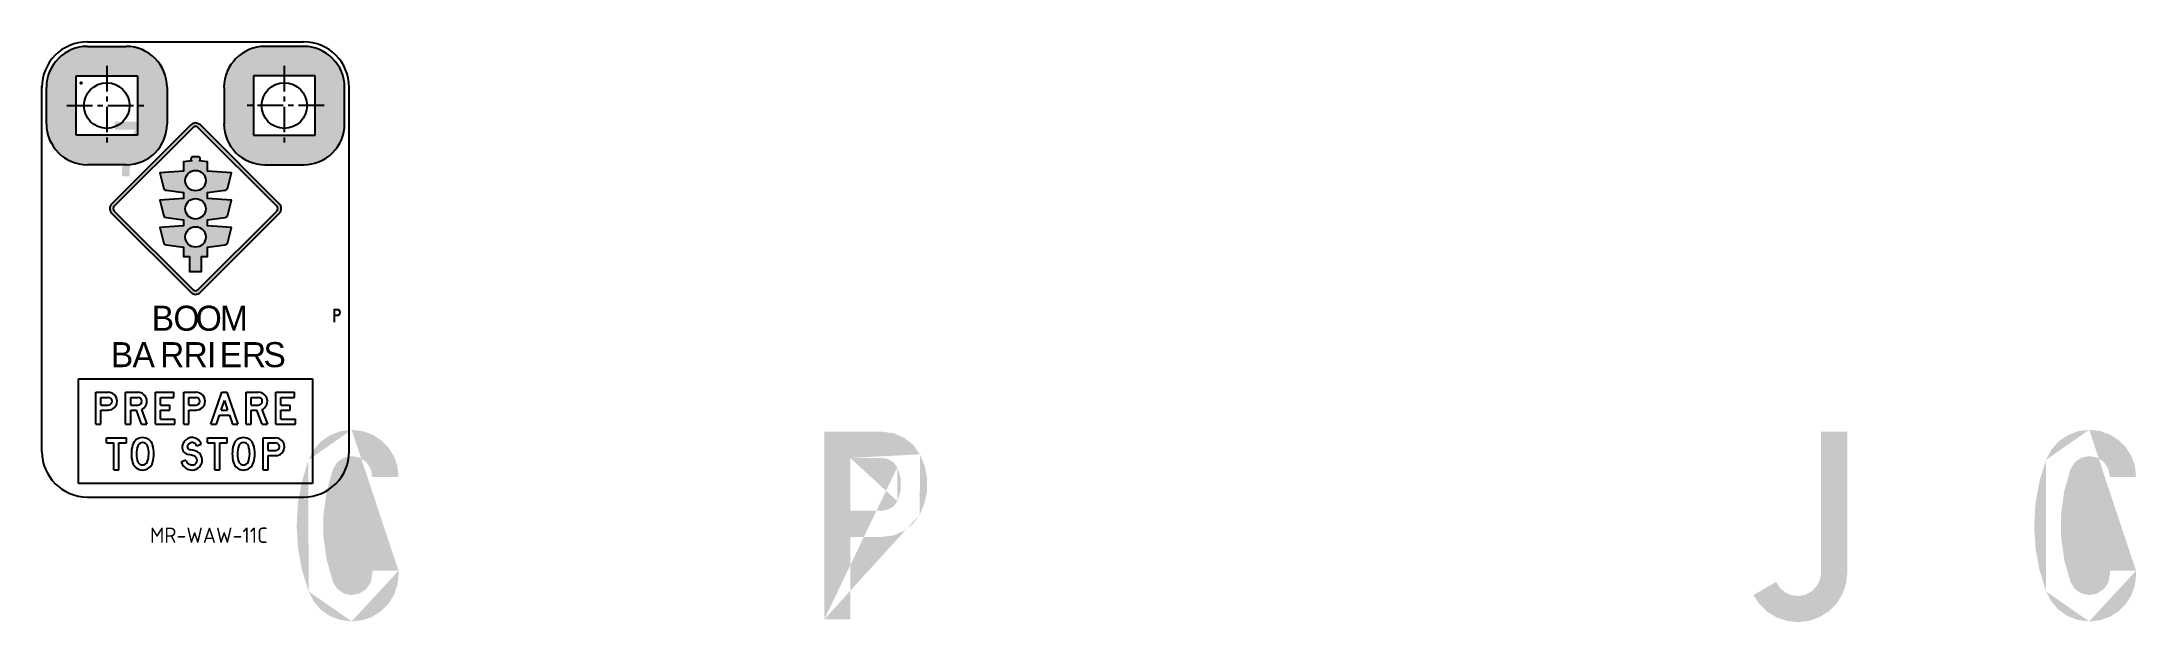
# Model space of a CAD drawing. Extents: x 150 to 1038, y -1303 to 258.
# Drawn here: x 150 to 763, y 88 to 258 of the extents above.
import ezdxf

# ---------------------------------------------------------------- set-up
doc = ezdxf.new("R2010")
doc.units = 0
doc.header["$LTSCALE"] = 6
doc.header["$MEASUREMENT"] = 0
doc.linetypes.add('CENTER', pattern=[2, 1.25, -0.25, 0.25, -0.25])
doc.linetypes.add('CENTERX2', pattern=[101.6, 63.5, -12.7, 12.7, -12.7])
for name, color, linetype in [('CENT25', 1, 'CENTER'), ('GREEN', 84, 'CONTINUOUS'), ('L18', 4, 'CONTINUOUS'), ('L25', 1, 'CONTINUOUS'), ('L35', 3, 'CONTINUOUS'), ('TBLK25', 1, 'CONTINUOUS')]:
    doc.layers.add(name, color=color, linetype=linetype)
doc.styles.add('DSERIES', font='Dseries.shx')
doc.styles.add('ISO', font='iso3098b.shx')

msp = doc.modelspace()

# ---------------------------------------------------------------- hatches: boundary and pattern name
at = {"layer": 'GREEN'}
h = msp.add_hatch(color=256, dxfattribs=at)
h.paths.add_polyline_path([(254.47, 101.95), (254.44, 101.95)], flags=16)
edge = h.paths.add_edge_path()
edge.add_line((246.76, 103.05), (254.47, 103.05))
edge.add_line((254.47, 103.05), (254.47, 101.95))
edge.add_line((254.13, 98.88), (254.47, 101.95))
edge.add_line((254.13, 98.88), (253.13, 95.97))
edge.add_line((253.13, 95.97), (251.48, 93.36))
edge.add_line((251.48, 93.36), (249.31, 91.17))
edge.add_line((249.31, 91.17), (246.71, 89.52))
edge.add_line((246.71, 89.52), (243.8, 88.52))
edge.add_line((243.8, 88.52), (240.73, 88.18))
edge.add_line((240.73, 88.18), (237.48, 88.59))
edge.add_line((237.48, 88.59), (234.41, 89.75))
edge.add_line((234.41, 89.75), (231.73, 91.61))
edge.add_line((231.73, 91.61), (229.59, 94.08))
edge.add_line((229.59, 94.08), (228.1, 97))
edge.add_line((228.1, 97), (226.17, 103.26))
edge.add_line((226.17, 103.26), (225.01, 109.71))
edge.add_line((225.01, 109.71), (224.62, 116.25))
edge.add_line((224.62, 116.25), (225.01, 122.77))
edge.add_line((225.01, 122.77), (226.17, 129.22))
edge.add_line((226.17, 129.22), (228.1, 135.48))
edge.add_line((228.1, 135.48), (229.59, 138.39))
edge.add_line((229.59, 138.39), (231.73, 140.87))
edge.add_line((231.73, 140.87), (234.41, 142.72))
edge.add_line((234.41, 142.72), (237.48, 143.91))
edge.add_line((237.48, 143.91), (240.73, 144.3))
edge.add_line((240.73, 144.3), (243.8, 143.96))
edge.add_line((243.8, 143.96), (246.71, 142.96))
edge.add_line((246.71, 142.96), (249.31, 141.31))
edge.add_line((249.31, 141.31), (251.48, 139.14))
edge.add_line((251.48, 139.14), (253.13, 136.51))
edge.add_line((253.13, 136.51), (254.13, 133.6))
edge.add_line((254.13, 133.6), (254.47, 130.53))
edge.add_line((254.47, 130.53), (246.76, 130.53))
edge.add_line((246.76, 130.53), (246.32, 132.85))
edge.add_line((246.32, 132.85), (245.01, 134.84))
edge.add_line((245.01, 134.84), (243.05, 136.15))
edge.add_line((243.05, 136.15), (240.73, 136.59))
edge.add_line((240.73, 136.59), (238.41, 136.13))
edge.add_line((238.41, 136.13), (236.48, 134.76))
edge.add_line((236.48, 134.76), (235.24, 132.75))
edge.add_line((235.24, 132.75), (233.41, 126.28))
edge.add_line((233.41, 126.28), (232.48, 119.6))
edge.add_line((232.48, 119.6), (232.48, 112.88))
edge.add_line((232.48, 112.88), (233.41, 106.23))
edge.add_line((233.41, 106.23), (235.24, 99.76))
edge.add_line((235.24, 99.76), (236.48, 97.72))
edge.add_line((236.48, 97.72), (238.41, 96.38))
edge.add_line((238.41, 96.38), (240.73, 95.89))
edge.add_line((240.73, 95.89), (243.05, 96.35))
edge.add_line((243.05, 96.35), (245.01, 97.67))
edge.add_line((245.01, 97.67), (246.32, 99.63))
edge.add_line((246.32, 99.63), (246.76, 101.95))
edge.add_line((246.76, 101.95), (246.76, 103.05))
edge = h.paths.add_edge_path(flags=16)
edge.add_line((254.47, 103.05), (254.44, 103.05))
edge.add_line((240.73, 144.3), (240.7, 144.3))
edge.add_line((228.1, 135.48), (228.07, 135.48))
edge.add_line((228.1, 97), (228.07, 97))
edge.add_line((240.73, 88.18), (240.7, 88.18))
h = msp.add_hatch(color=256, dxfattribs=at)
h.paths.add_polyline_path([(396.13, 136.05), (396.1, 136.05)], flags=16)
edge = h.paths.add_edge_path(flags=17)
edge.add_line((386.77, 120.63), (386.77, 136.05))
edge.add_line((386.77, 136.05), (396.13, 136.05))
edge.add_line((397.88, 135.69), (396.13, 136.05))
edge.add_line((397.88, 135.69), (399.43, 134.73))
edge.add_line((399.43, 134.73), (400.51, 133.29))
edge.add_line((400.51, 133.29), (401.52, 130.04))
edge.add_line((401.52, 130.04), (401.52, 126.64))
edge.add_line((401.52, 126.64), (400.51, 123.39))
edge.add_line((400.51, 123.39), (399.43, 121.95))
edge.add_line((399.43, 121.95), (397.88, 120.99))
edge.add_line((397.88, 120.99), (396.13, 120.63))
edge.add_line((396.13, 120.63), (386.77, 120.63))
h.paths.add_polyline_path([(396.1, 143.73), (396.13, 143.73)], flags=16)
edge = h.paths.add_edge_path()
edge.add_line((386.77, 88.75), (379.09, 88.75))
edge.add_line((379.09, 88.75), (379.09, 143.73))
edge.add_line((379.09, 143.73), (396.13, 143.73))
edge.add_line((399.43, 143.29), (396.13, 143.73))
edge.add_line((399.43, 143.29), (402.52, 141.95))
edge.add_line((402.52, 141.95), (405.15, 139.86))
edge.add_line((405.15, 139.86), (407.11, 137.13))
edge.add_line((407.11, 137.13), (408.5, 133.75))
edge.add_line((408.5, 133.75), (409.22, 130.17))
edge.add_line((409.22, 130.17), (409.22, 126.51))
edge.add_line((409.22, 126.51), (408.5, 122.93))
edge.add_line((408.5, 122.93), (407.11, 119.55))
edge.add_line((407.11, 119.55), (405.15, 116.82))
edge.add_line((405.15, 116.82), (402.52, 114.73))
edge.add_line((402.52, 114.73), (399.43, 113.39))
edge.add_line((399.43, 113.39), (396.13, 112.95))
edge.add_line((396.13, 112.95), (386.77, 112.95))
edge.add_line((386.77, 112.95), (386.77, 88.75))
edge = h.paths.add_edge_path()
edge.add_line((386.77, 136.05), (386.75, 136.05))
edge.add_line((400.51, 123.39), (400.49, 123.39))
edge.add_line((400.51, 133.29), (400.49, 133.29))
edge.add_line((379.09, 88.75), (379.07, 88.75))
edge.add_line((407.11, 119.55), (407.08, 119.55))
edge.add_line((407.11, 137.13), (407.08, 137.13))
h = msp.add_hatch(color=256, dxfattribs=at)
h.paths.add_polyline_path([(396.13, 136.05), (396.1, 136.05)], flags=16)
edge = h.paths.add_edge_path(flags=17)
edge.add_line((386.77, 120.63), (386.77, 136.05))
edge.add_line((386.77, 136.05), (396.13, 136.05))
edge.add_line((397.88, 135.69), (396.13, 136.05))
edge.add_line((397.88, 135.69), (399.43, 134.73))
edge.add_line((399.43, 134.73), (400.51, 133.29))
edge.add_line((400.51, 133.29), (401.52, 130.04))
edge.add_line((401.52, 130.04), (401.52, 126.64))
edge.add_line((401.52, 126.64), (400.51, 123.39))
edge.add_line((400.51, 123.39), (399.43, 121.95))
edge.add_line((399.43, 121.95), (397.88, 120.99))
edge.add_line((397.88, 120.99), (396.13, 120.63))
edge.add_line((396.13, 120.63), (386.77, 120.63))
h.paths.add_polyline_path([(396.1, 143.73), (396.13, 143.73)], flags=16)
edge = h.paths.add_edge_path()
edge.add_line((386.77, 88.75), (379.09, 88.75))
edge.add_line((379.09, 88.75), (379.09, 143.73))
edge.add_line((379.09, 143.73), (396.13, 143.73))
edge.add_line((399.43, 143.29), (396.13, 143.73))
edge.add_line((399.43, 143.29), (402.52, 141.95))
edge.add_line((402.52, 141.95), (405.15, 139.86))
edge.add_line((405.15, 139.86), (407.11, 137.13))
edge.add_line((407.11, 137.13), (408.5, 133.75))
edge.add_line((408.5, 133.75), (409.22, 130.17))
edge.add_line((409.22, 130.17), (409.22, 126.51))
edge.add_line((409.22, 126.51), (408.5, 122.93))
edge.add_line((408.5, 122.93), (407.11, 119.55))
edge.add_line((407.11, 119.55), (405.15, 116.82))
edge.add_line((405.15, 116.82), (402.52, 114.73))
edge.add_line((402.52, 114.73), (399.43, 113.39))
edge.add_line((399.43, 113.39), (396.13, 112.95))
edge.add_line((396.13, 112.95), (386.77, 112.95))
edge.add_line((386.77, 112.95), (386.77, 88.75))
edge = h.paths.add_edge_path()
edge.add_line((386.77, 136.05), (386.75, 136.05))
edge.add_line((400.51, 123.39), (400.49, 123.39))
edge.add_line((400.51, 133.29), (400.49, 133.29))
edge.add_line((379.09, 88.75), (379.07, 88.75))
edge.add_line((407.11, 119.55), (407.08, 119.55))
edge.add_line((407.11, 137.13), (407.08, 137.13))
h = msp.add_hatch(color=256, dxfattribs=at)
h.paths.add_polyline_path([(671, 102.49), (670.98, 102.49)], flags=16)
edge = h.paths.add_edge_path()
edge.add_line((671, 143.73), (671, 102.49))
edge.add_line((670.67, 100.45), (671, 102.49))
edge.add_line((670.67, 100.45), (669.77, 98.57))
edge.add_line((669.77, 98.57), (668.32, 97.07))
edge.add_line((668.32, 97.07), (666.52, 96.04))
edge.add_line((666.52, 96.04), (664.48, 95.63))
edge.add_line((664.48, 95.63), (662.42, 95.84))
edge.add_line((662.42, 95.84), (660.51, 96.64))
edge.add_line((660.51, 96.64), (658.91, 97.98))
edge.add_line((658.91, 97.98), (657.81, 99.76))
edge.add_line((657.81, 99.76), (651.21, 95.89))
edge.add_line((651.21, 95.89), (652.99, 93.21))
edge.add_line((652.99, 93.21), (655.3, 90.97))
edge.add_line((655.3, 90.97), (658.06, 89.29))
edge.add_line((658.06, 89.29), (661.13, 88.29))
edge.add_line((661.13, 88.29), (664.35, 87.98))
edge.add_line((664.35, 87.98), (667.55, 88.36))
edge.add_line((667.55, 88.36), (670.56, 89.47))
edge.add_line((670.56, 89.47), (673.3, 91.2))
edge.add_line((673.3, 91.2), (675.56, 93.49))
edge.add_line((675.56, 93.49), (677.27, 96.25))
edge.add_line((677.27, 96.25), (678.32, 99.29))
edge.add_line((678.32, 99.29), (678.68, 102.49))
edge.add_line((678.68, 102.49), (678.68, 143.73))
edge.add_line((678.68, 143.73), (671, 143.73))
edge = h.paths.add_edge_path(flags=16)
edge.add_line((678.68, 102.49), (678.66, 102.49))
edge.add_line((678.68, 102.49), (678.66, 102.49))
edge = h.paths.add_edge_path(flags=16)
edge.add_line((657.81, 99.76), (657.78, 99.76))
h = msp.add_hatch(color=256, dxfattribs=at)
h.paths.add_polyline_path([(763.23, 101.95), (763.2, 101.95)], flags=16)
edge = h.paths.add_edge_path()
edge.add_line((755.55, 103.05), (763.23, 103.05))
edge.add_line((763.23, 103.05), (763.23, 101.95))
edge.add_line((762.89, 98.88), (763.23, 101.95))
edge.add_line((762.89, 98.88), (761.89, 95.97))
edge.add_line((761.89, 95.97), (760.26, 93.36))
edge.add_line((760.26, 93.36), (758.07, 91.17))
edge.add_line((758.07, 91.17), (755.47, 89.52))
edge.add_line((755.47, 89.52), (752.56, 88.52))
edge.add_line((752.56, 88.52), (749.49, 88.18))
edge.add_line((749.49, 88.18), (746.24, 88.59))
edge.add_line((746.24, 88.59), (743.2, 89.75))
edge.add_line((743.2, 89.75), (740.49, 91.61))
edge.add_line((740.49, 91.61), (738.35, 94.08))
edge.add_line((738.35, 94.08), (736.86, 97))
edge.add_line((736.86, 97), (734.93, 103.26))
edge.add_line((734.93, 103.26), (733.77, 109.71))
edge.add_line((733.77, 109.71), (733.38, 116.25))
edge.add_line((733.38, 116.25), (733.77, 122.77))
edge.add_line((733.77, 122.77), (734.93, 129.22))
edge.add_line((734.93, 129.22), (736.86, 135.48))
edge.add_line((736.86, 135.48), (738.35, 138.39))
edge.add_line((738.35, 138.39), (740.49, 140.87))
edge.add_line((740.49, 140.87), (743.2, 142.72))
edge.add_line((743.2, 142.72), (746.24, 143.91))
edge.add_line((746.24, 143.91), (749.49, 144.3))
edge.add_line((749.49, 144.3), (752.56, 143.96))
edge.add_line((752.56, 143.96), (755.47, 142.96))
edge.add_line((755.47, 142.96), (758.07, 141.31))
edge.add_line((758.07, 141.31), (760.26, 139.14))
edge.add_line((760.26, 139.14), (761.89, 136.51))
edge.add_line((761.89, 136.51), (762.89, 133.6))
edge.add_line((762.89, 133.6), (763.23, 130.53))
edge.add_line((763.23, 130.53), (755.55, 130.53))
edge.add_line((755.55, 130.53), (755.08, 132.85))
edge.add_line((755.08, 132.85), (753.77, 134.84))
edge.add_line((753.77, 134.84), (751.81, 136.15))
edge.add_line((751.81, 136.15), (749.49, 136.59))
edge.add_line((749.49, 136.59), (747.17, 136.13))
edge.add_line((747.17, 136.13), (745.24, 134.76))
edge.add_line((745.24, 134.76), (744, 132.75))
edge.add_line((744, 132.75), (742.17, 126.28))
edge.add_line((742.17, 126.28), (741.27, 119.6))
edge.add_line((741.27, 119.6), (741.27, 112.88))
edge.add_line((741.27, 112.88), (742.17, 106.23))
edge.add_line((742.17, 106.23), (744, 99.76))
edge.add_line((744, 99.76), (745.24, 97.72))
edge.add_line((745.24, 97.72), (747.17, 96.38))
edge.add_line((747.17, 96.38), (749.49, 95.89))
edge.add_line((749.49, 95.89), (751.81, 96.35))
edge.add_line((751.81, 96.35), (753.77, 97.67))
edge.add_line((753.77, 97.67), (755.08, 99.63))
edge.add_line((755.08, 99.63), (755.55, 101.95))
edge.add_line((755.55, 101.95), (755.55, 103.05))
edge = h.paths.add_edge_path(flags=16)
edge.add_line((763.23, 103.05), (763.2, 103.05))
edge.add_line((749.49, 144.3), (749.46, 144.3))
edge.add_line((736.86, 135.48), (736.83, 135.48))
edge.add_line((736.86, 97), (736.83, 97))
edge.add_line((749.49, 88.18), (749.46, 88.18))
at = {"layer": 'L25', "linetype": 'Continuous'}
h = msp.add_hatch(color=256, dxfattribs=at)
h.paths.add_polyline_path([(178.02, 247.93), (178.02, 230.6), (160.02, 230.6), (160.02, 247.41), (154.99, 253.19, 0.202459), (151.36, 244.59), (151.36, 237.98), (151.36, 237.98), (151.36, 237.08), (151.36, 237.08), (151.36, 233.93, 0.414214), (163.35, 221.93), (174.68, 221.93, 0.414214), (186.68, 233.93), (186.68, 244.59, 0.414214), (174.68, 256.59), (163.35, 256.59, 0.195371), (154.99, 253.19), (160.02, 247.41), (160.02, 247.93)])
h.paths.add_polyline_path([(236.52, 251.45, 0.245314), (226.67, 256.59), (215.34, 256.59, 0.414214), (203.35, 244.59), (203.35, 233.93, 0.414214), (215.34, 221.93), (226.67, 221.93, 0.414214), (238.67, 233.93), (238.67, 244.59, 0.15332), (236.52, 251.45), (230.01, 247.36), (230.01, 230.6), (212.01, 230.6), (212.01, 247.93), (230.01, 247.93), (230.01, 247.36)])
at = {"layer": 'L25'}
h = msp.add_hatch(color=256, dxfattribs=at)
h.paths.add_polyline_path([(218.13, 210.47), (218.88, 211.14), (196.43, 233.59, 0.198912), (195.01, 234.17), (195.01, 233.17, -0.198912), (195.72, 232.88)])
h.paths.add_polyline_path([(194.3, 232.88, -0.198912), (195.01, 233.17), (195.01, 234.17, 0.198912), (193.59, 233.59), (170.51, 210.51, 0.196233), (169.93, 209.09), (170.92, 209.09, -0.202368), (171.22, 209.8)])
h.paths.add_polyline_path([(218.13, 210.47), (218.8, 209.8, -0.414214), (218.8, 208.38), (208.88, 198.45), (209.99, 198.14), (219.51, 207.67, 0.414214), (219.51, 210.51), (218.88, 211.14)])
h = msp.add_hatch(color=1, dxfattribs=at)
edge = h.paths.add_edge_path()
edge.add_arc((203.42, 215.48), 1.04, 277.43141, 345.96376)
edge.add_line((204.43, 215.23), (205.51, 219.54))
edge.add_line((205.51, 219.54), (198.51, 220.04))
edge.add_line((198.51, 220.04), (198.51, 222.79))
edge.add_line((198.51, 222.79), (196.15, 223.05))
edge.add_arc((195.68, 223.58), 0.708, 311.66331, 450)
edge.add_line((195.68, 224.29), (195.01, 224.29))
edge.add_line((195.01, 224.29), (194.35, 224.29))
edge.add_arc((194.35, 223.58), 0.708, 90, 228.33669)
edge.add_line((193.88, 223.05), (191.51, 222.79))
edge.add_line((191.51, 222.79), (191.51, 220.04))
edge.add_line((191.51, 220.04), (184.52, 219.54))
edge.add_line((184.52, 219.54), (185.59, 215.23))
edge.add_arc((186.6, 215.48), 1.04, 194.03624, 262.56859)
edge.add_line((186.47, 214.45), (191.51, 213.79))
edge.add_line((191.51, 213.79), (191.51, 212.04))
edge.add_line((191.51, 212.04), (184.52, 211.54))
edge.add_line((184.52, 211.54), (185.59, 207.23))
edge.add_arc((186.6, 207.48), 1.04, 194.03624, 262.56859)
edge.add_line((186.47, 206.45), (191.51, 205.79))
edge.add_line((191.51, 205.79), (191.51, 204.04))
edge.add_line((191.51, 204.04), (184.52, 203.54))
edge.add_line((184.52, 203.54), (185.59, 199.23))
edge.add_arc((186.6, 199.48), 1.04, 194.03624, 262.56859)
edge.add_line((186.47, 198.45), (191.51, 197.79))
edge.add_line((191.51, 197.79), (191.51, 195.04))
edge.add_line((191.51, 195.04), (193.26, 195.04))
edge.add_line((193.26, 195.04), (193.26, 190.67))
edge.add_line((193.26, 190.67), (195.01, 190.67))
edge.add_line((195.01, 190.67), (196.76, 190.67))
edge.add_line((196.76, 190.67), (196.76, 195.04))
edge.add_line((196.76, 195.04), (198.51, 195.04))
edge.add_line((198.51, 195.04), (198.51, 197.79))
edge.add_line((198.51, 197.79), (203.56, 198.45))
edge.add_arc((203.42, 199.48), 1.04, 277.43141, 345.96376)
edge.add_line((204.43, 199.23), (205.51, 203.54))
edge.add_line((205.51, 203.54), (198.51, 204.04))
edge.add_line((198.51, 204.04), (198.51, 205.79))
edge.add_line((198.51, 205.79), (203.56, 206.45))
edge.add_arc((203.42, 207.48), 1.04, 277.43141, 345.96376)
edge.add_line((204.43, 207.23), (205.51, 211.54))
edge.add_line((205.51, 211.54), (198.51, 212.04))
edge.add_line((198.51, 212.04), (198.51, 213.79))
edge.add_line((198.51, 213.79), (203.56, 214.45))
edge = h.paths.add_edge_path(flags=16)
edge.add_arc((195.01, 217.29), 3, 0, 360)
edge = h.paths.add_edge_path(flags=16)
edge.add_arc((195.01, 209.04), 3, 0, 360)
edge = h.paths.add_edge_path(flags=16)
edge.add_arc((195.01, 200.79), 3, 0, 360)
msp.add_hatch(color=256, dxfattribs=at).paths.add_polyline_path([(193.59, 184.59, 0.430316), (196.43, 184.59), (209.99, 198.14), (208.88, 198.45), (195.72, 185.3, -0.450731), (194.3, 185.3), (171.22, 208.38, -0.202293), (170.92, 209.09), (169.93, 209.09, 0.196196), (170.51, 207.67)])
at = {"layer": 'TBLK25', "linetype": 'CENTERX2'}
h = msp.add_hatch(color=256, dxfattribs=at)
h.paths.add_polyline_path([(175.68, 218.57), (175.67, 218.57)], flags=16)
edge = h.paths.add_edge_path()
edge.add_line((175.69, 219.04), (175.68, 218.57))
edge.add_line((173.44, 218.57), (175.68, 218.57))
edge.add_line((173.44, 218.57), (173.45, 219.07))
edge.add_line((173.45, 219.07), (173.47, 219.56))
edge.add_line((173.47, 219.56), (173.49, 220.06))
edge.add_line((173.49, 220.06), (173.52, 220.55))
edge.add_line((173.52, 220.55), (173.57, 221.05))
edge.add_line((173.57, 221.05), (173.63, 221.53))
edge.add_line((173.63, 221.53), (173.69, 222.03))
edge.add_line((173.69, 222.03), (173.77, 222.52))
edge.add_line((173.77, 222.52), (173.85, 223))
edge.add_line((173.85, 223), (173.94, 223.49))
edge.add_line((173.94, 223.49), (174.05, 223.97))
edge.add_line((174.05, 223.97), (174.16, 224.46))
edge.add_line((174.16, 224.46), (174.28, 224.94))
edge.add_line((174.28, 224.94), (174.41, 225.42))
edge.add_line((174.41, 225.42), (174.55, 225.89))
edge.add_line((174.55, 225.89), (174.7, 226.37))
edge.add_line((174.7, 226.37), (174.85, 226.84))
edge.add_line((174.85, 226.84), (175.02, 227.3))
edge.add_line((175.02, 227.3), (175.2, 227.76))
edge.add_line((175.2, 227.76), (175.39, 228.22))
edge.add_line((175.39, 228.22), (175.57, 228.68))
edge.add_line((175.57, 228.68), (175.78, 229.13))
edge.add_line((175.78, 229.13), (175.99, 229.58))
edge.add_line((175.99, 229.58), (176.21, 230.03))
edge.add_line((176.21, 230.03), (176.44, 230.46))
edge.add_line((176.44, 230.46), (176.67, 230.9))
edge.add_line((176.67, 230.9), (176.92, 231.33))
edge.add_line((176.92, 231.33), (177.18, 231.75))
edge.add_line((177.18, 231.75), (177.44, 232.17))
edge.add_line((177.44, 232.17), (171.36, 232.17))
edge.add_line((171.36, 232.17), (171.36, 234.57))
edge.add_line((171.36, 234.57), (180.16, 234.57))
edge.add_line((180.16, 234.57), (180.16, 232.17))
edge.add_line((180.16, 232.17), (179.88, 231.79))
edge.add_line((179.88, 231.79), (179.62, 231.4))
edge.add_line((179.62, 231.4), (179.36, 231.01))
edge.add_line((179.36, 231.01), (179.11, 230.61))
edge.add_line((179.11, 230.61), (178.87, 230.21))
edge.add_line((178.87, 230.21), (178.64, 229.8))
edge.add_line((178.64, 229.8), (178.41, 229.39))
edge.add_line((178.41, 229.39), (178.2, 228.97))
edge.add_line((178.2, 228.97), (177.99, 228.55))
edge.add_line((177.99, 228.55), (177.79, 228.13))
edge.add_line((177.79, 228.13), (177.6, 227.7))
edge.add_line((177.6, 227.7), (177.42, 227.27))
edge.add_line((177.42, 227.27), (177.24, 226.83))
edge.add_line((177.24, 226.83), (177.08, 226.39))
edge.add_line((177.08, 226.39), (176.92, 225.95))
edge.add_line((176.92, 225.95), (176.78, 225.5))
edge.add_line((176.78, 225.5), (176.64, 225.05))
edge.add_line((176.64, 225.05), (176.51, 224.6))
edge.add_line((176.51, 224.6), (176.39, 224.15))
edge.add_line((176.39, 224.15), (176.28, 223.69))
edge.add_line((176.28, 223.69), (176.18, 223.23))
edge.add_line((176.18, 223.23), (176.09, 222.77))
edge.add_line((176.09, 222.77), (176, 222.31))
edge.add_line((176, 222.31), (175.93, 221.85))
edge.add_line((175.93, 221.85), (175.87, 221.38))
edge.add_line((175.87, 221.38), (175.81, 220.92))
edge.add_line((175.81, 220.92), (175.76, 220.45))
edge.add_line((175.76, 220.45), (175.73, 219.98))
edge.add_line((175.73, 219.98), (175.7, 219.51))
edge.add_line((175.7, 219.51), (175.69, 219.04))
edge = h.paths.add_edge_path(flags=16)
edge.add_line((180.16, 232.17), (180.15, 232.17))
edge.add_line((173.44, 218.57), (173.43, 218.57))
h = msp.add_hatch(color=256, dxfattribs=at)
h.paths.add_polyline_path([(236.62, 179.23), (236.55, 179.23)], flags=0)
edge = h.paths.add_edge_path(flags=16)
edge.add_line((235.93, 178.1), (235.93, 179.23))
edge.add_line((235.93, 179.23), (236.62, 179.23))
edge.add_line((236.93, 179.04), (236.62, 179.23))
edge.add_line((236.93, 179.04), (236.99, 178.66))
edge.add_line((236.99, 178.66), (236.93, 178.35))
edge.add_line((236.93, 178.35), (236.62, 178.1))
edge.add_line((236.62, 178.1), (235.93, 178.1))
h.paths.add_polyline_path([(236.55, 179.79), (236.62, 179.79)], flags=16)
edge = h.paths.add_edge_path()
edge.add_line((235.93, 175.78), (235.36, 175.78))
edge.add_line((235.36, 175.78), (235.36, 179.79))
edge.add_line((235.36, 179.79), (236.62, 179.79))
edge.add_line((236.93, 179.73), (236.62, 179.79))
edge.add_line((236.93, 179.73), (237.24, 179.6))
edge.add_line((237.24, 179.6), (237.43, 179.35))
edge.add_line((237.43, 179.35), (237.56, 178.91))
edge.add_line((237.56, 178.91), (237.56, 178.47))
edge.add_line((237.56, 178.47), (237.43, 178.03))
edge.add_line((237.43, 178.03), (237.24, 177.78))
edge.add_line((237.24, 177.78), (236.93, 177.59))
edge.add_line((236.93, 177.59), (236.62, 177.53))
edge.add_line((236.62, 177.53), (235.93, 177.53))
edge.add_line((235.93, 177.53), (235.93, 175.78))

# ---------------------------------------------------------------- linework, layer by layer
at = {"layer": 'CENT25'}
for p, q in [((169.02, 250.93), (169.02, 227.6)), ((221.01, 250.93), (221.01, 227.6)), ((157.35, 239.26), (180.68, 239.26)), ((232.67, 239.26), (209.35, 239.26))]:
    msp.add_line(p, q, dxfattribs=at)
at = {"layer": 'L25', "const_width": 0.45}
msp.add_lwpolyline([(161.24, 245.87, 1), (161.79, 245.87, 1)], format="xyb", close=True, dxfattribs=at)
at = {"layer": 'L25'}
for points in [[(219.51, 207.67, 0.414214), (219.51, 210.51), (196.43, 233.59, 0.414214), (193.59, 233.59), (170.51, 210.51, 0.408142), (170.51, 207.67), (193.59, 184.59, 0.430316), (196.43, 184.59), (219.51, 207.67)], [(218.8, 208.38, 0.414214), (218.8, 209.8), (195.72, 232.88, 0.414214), (194.3, 232.88), (171.22, 209.8, 0.421934), (171.22, 208.38), (194.3, 185.3, 0.450731), (195.72, 185.3), (218.8, 208.38)]]:
    msp.add_lwpolyline(points, format="xyb", dxfattribs=at)
at = {"layer": 'L25', "color": 1}
msp.add_circle((195.01, 200.79), 3, dxfattribs=at)
at = {"layer": 'L35'}
for p, q in [((163.35, 257.92), (226.67, 257.92)), ((163.35, 256.59), (174.68, 256.59)), ((226.67, 256.59), (215.34, 256.59)), ((160.02, 247.93), (178.02, 247.93)), ((160.02, 230.6), (160.02, 247.93)), ((178.02, 247.93), (178.02, 230.6)), ((230.01, 247.93), (212.01, 247.93)), ((212.01, 247.93), (212.01, 230.6)), ((230.01, 230.6), (230.01, 247.93)), ((150.03, 137.95), (150.03, 244.98)), ((151.36, 233.93), (151.36, 244.59)), ((186.68, 244.59), (186.68, 233.93)), ((203.35, 244.59), (203.35, 233.93)), ((238.67, 233.93), (238.67, 244.59)), ((240, 137.95), (240, 244.98)), ((178.02, 230.6), (160.02, 230.6)), ((212.01, 230.6), (230.01, 230.6)), ((174.68, 221.93), (163.35, 221.93)), ((215.34, 221.93), (226.67, 221.93)), ((160.74, 128.62), (160.74, 159.27)), ((160.74, 159.27), (229.28, 159.27)), ((165.8, 155.28), (169.44, 155.28)), ((165.8, 145.95), (165.8, 155.28)), ((167.29, 153.79), (169.44, 153.79)), ((167.29, 151.55), (167.29, 153.79)), ((174.54, 145.95), (174.54, 155.28)), ((174.54, 155.28), (178.17, 155.28)), ((176.03, 153.79), (178.17, 153.79)), ((176.03, 151.55), (176.03, 153.79)), ((183.28, 155.28), (188.68, 155.28)), ((183.28, 145.95), (183.28, 155.28)), ((184.76, 153.79), (188.68, 153.79)), ((184.76, 151.55), (184.76, 153.79)), ((188.68, 153.79), (188.68, 155.28)), ((191.55, 145.95), (191.55, 155.28)), ((191.55, 155.28), (195.19, 155.28)), ((193.04, 151.55), (193.04, 153.79)), ((193.04, 153.79), (195.19, 153.79)), ((199.54, 145.95), (202.71, 155.28)), ((202.71, 155.28), (204.21, 155.28)), ((204.21, 155.28), (207.38, 145.95)), ((209.81, 155.28), (213.45, 155.28)), ((209.81, 145.95), (209.81, 155.28)), ((211.31, 151.55), (211.31, 153.79)), ((211.31, 153.79), (213.45, 153.79)), ((218.55, 145.95), (218.55, 155.28)), ((218.55, 155.28), (223.96, 155.28)), ((220.03, 151.55), (220.03, 153.79)), ((220.03, 153.79), (223.96, 153.79)), ((223.96, 153.79), (223.96, 155.28)), ((229.28, 159.27), (229.28, 128.62)), ((167.29, 151.55), (169.44, 151.55)), ((167.29, 145.95), (167.29, 150.06)), ((167.29, 150.06), (169.44, 150.06)), ((176.03, 151.55), (178.17, 151.55)), ((176.03, 150.06), (177.71, 150.06)), ((176.03, 145.95), (176.03, 150.06)), ((179.2, 145.95), (177.71, 150.06)), ((179.19, 150.26), (180.79, 145.95)), ((184.76, 151.55), (187.47, 151.55)), ((184.76, 150.06), (187.47, 150.06)), ((184.76, 147.44), (184.76, 150.06)), ((184.76, 147.44), (188.96, 147.44)), ((187.47, 150.06), (187.47, 151.55)), ((188.96, 145.95), (188.96, 147.44)), ((193.04, 151.55), (195.19, 151.55)), ((193.04, 150.06), (195.19, 150.06)), ((193.04, 145.95), (193.04, 150.06)), ((201.12, 145.95), (202.01, 148.56)), ((202.01, 148.56), (204.91, 148.56)), ((202.51, 150.06), (203.46, 152.84)), ((202.51, 150.06), (204.41, 150.06)), ((203.45, 152.81), (203.47, 152.82)), ((203.46, 152.84), (204.41, 150.06)), ((204.91, 148.56), (205.8, 145.95)), ((211.31, 151.55), (213.45, 151.55)), ((211.31, 145.95), (211.31, 150.06)), ((211.31, 150.06), (212.99, 150.06)), ((214.48, 145.95), (212.99, 150.06)), ((214.47, 150.26), (216.07, 145.95)), ((220.03, 151.55), (222.74, 151.55)), ((220.03, 147.44), (220.03, 150.06)), ((220.03, 150.06), (222.74, 150.06)), ((220.03, 147.44), (224.24, 147.44)), ((222.74, 150.06), (222.74, 151.55)), ((224.24, 145.95), (224.24, 147.44)), ((165.8, 145.95), (167.29, 145.95)), ((168.96, 141.95), (174.75, 141.95)), ((168.96, 140.46), (168.96, 141.95)), ((174.54, 145.95), (176.03, 145.95)), ((174.75, 140.46), (174.75, 141.95)), ((179.2, 145.95), (180.79, 145.95)), ((183.28, 145.95), (188.96, 145.95)), ((191.55, 145.95), (193.04, 145.95)), ((198.51, 140.46), (198.51, 141.95)), ((198.51, 141.95), (204.3, 141.95)), ((199.54, 145.95), (201.12, 145.95)), ((204.3, 140.46), (204.3, 141.95)), ((205.8, 145.95), (207.38, 145.95)), ((209.81, 145.95), (211.31, 145.95)), ((214.48, 145.95), (216.07, 145.95)), ((214.81, 132.62), (214.81, 141.95)), ((214.81, 141.95), (218.45, 141.95)), ((218.55, 145.95), (224.24, 145.95)), ((168.96, 140.46), (171.11, 140.46)), ((171.11, 132.62), (171.11, 140.46)), ((172.6, 132.62), (172.6, 140.46)), ((172.6, 140.46), (174.75, 140.46)), ((192.22, 135.42), (190.82, 134.86)), ((195.3, 139.62), (196.7, 140.09)), ((198.51, 140.46), (200.66, 140.46)), ((200.66, 132.62), (200.66, 140.46)), ((202.15, 140.46), (204.3, 140.46)), ((202.15, 132.62), (202.15, 140.46)), ((216.31, 138.22), (216.31, 140.46)), ((216.31, 140.46), (218.45, 140.46)), ((216.31, 138.22), (218.45, 138.22)), ((216.31, 136.73), (218.45, 136.73)), ((216.31, 132.62), (216.31, 136.73)), ((171.11, 132.62), (172.6, 132.62)), ((200.66, 132.62), (202.15, 132.62)), ((214.81, 132.62), (216.31, 132.62)), ((229.28, 128.62), (160.74, 128.62)), ((163.36, 124.62), (226.67, 124.62))]:
    msp.add_line(p, q, dxfattribs=at)
at = {"layer": 'L35', "color": 1}
msp.add_lwpolyline([(203.56, 214.45, 0.308272), (204.43, 215.23), (205.51, 219.54), (198.51, 220.04), (198.51, 222.79), (196.15, 223.05, 0.689446), (195.68, 224.29), (195.01, 224.29), (194.35, 224.29, 0.689446), (193.88, 223.05), (191.51, 222.79), (191.51, 220.04), (184.52, 219.54), (185.59, 215.23, 0.308272), (186.47, 214.45), (191.51, 213.79), (191.51, 212.04), (184.52, 211.54), (185.59, 207.23, 0.308272), (186.47, 206.45), (191.51, 205.79), (191.51, 204.04), (184.52, 203.54), (185.59, 199.23, 0.308272), (186.47, 198.45), (191.51, 197.79), (191.51, 195.04), (193.26, 195.04), (193.26, 190.67), (195.01, 190.67), (196.76, 190.67), (196.76, 195.04), (198.51, 195.04), (198.51, 197.79), (203.56, 198.45, 0.308272), (204.43, 199.23), (205.51, 203.54), (198.51, 204.04), (198.51, 205.79), (203.56, 206.45, 0.308272), (204.43, 207.23), (205.51, 211.54), (198.51, 212.04), (198.51, 213.79)], format="xyb", close=True, dxfattribs=at)
at = {"layer": 'L35'}
for centre in [(169.02, 239.26), (221.01, 239.26)]:
    msp.add_circle(centre, 6.67, dxfattribs=at)
at = {"layer": 'L35', "color": 1}
for centre in [(195.01, 217.29), (195.01, 209.04)]:
    msp.add_circle(centre, 3, dxfattribs=at)
at = {"layer": 'L35'}
for centre, radius, start, end in [((163.35, 244.59), 13.33, 90, 180), ((226.67, 244.59), 13.33, 360, 90), ((163.35, 244.59), 12, 90, 180), ((174.68, 244.59), 12, 0, 90), ((215.34, 244.59), 12, 90, 180), ((226.67, 244.59), 12, 0, 90), ((163.35, 233.93), 12, 180, 270), ((174.68, 233.93), 12, 270, 360), ((215.34, 233.93), 12, 180, 270), ((226.67, 233.93), 12, 270, 0), ((169.44, 152.67), 2.61, 270, 90), ((169.44, 152.67), 1.12, 270, 90), ((178.17, 152.67), 2.61, 292.96133, 90), ((178.17, 152.67), 1.12, 270, 90), ((195.19, 152.67), 2.61, 270, 90), ((195.19, 152.67), 1.12, 270, 90), ((213.45, 152.67), 2.61, 292.96133, 90), ((213.45, 152.67), 1.12, 270, 90), ((179.51, 138.96), 3.08, 16.92849, 163.20454), ((194, 139.13), 2.93, 56.48363, 172.90401), ((193.91, 139.21), 2.92, 17.3846, 54.08555), ((209.06, 138.96), 3.08, 16.92849, 163.20454), ((218.45, 139.34), 2.61, 270, 90), ((163.36, 137.95), 13.33, 180, 270), ((186.1, 137.29), 9.88, 164.99857, 195.07127), ((184.97, 137.31), 7.26, 161.46665, 199.91177), ((179.51, 139), 1.55, 23.09952, 156.61836), ((174.06, 137.31), 7.25, 339.95865, 18.47103), ((173, 137.29), 9.8, 344.80061, 15.17486), ((193.24, 139.22), 2.16, 172.69504, 264.51205), ((194, 135.83), 1.82, 192.99124, 286.45994), ((193.38, 139.32), 0.797, 154.26963, 240.5697), ((194.11, 138.94), 1.62, 106.12894, 153.29793), ((193.81, 140.05), 1.64, 239.91988, 263.97002), ((112.18, -196.78), 343.49, 76.12628, 76.38617), ((193.05, 132.56), 5.89, 64.6944, 84.2012), ((194.05, 139.26), 1.29, 15.90794, 107.68853), ((194.12, 135.39), 1.37, 286.5144, 72.00829), ((194.15, 135.42), 2.85, 303.04934, 60.097), ((215.66, 137.29), 9.88, 164.99857, 195.07127), ((214.53, 137.31), 7.26, 161.46665, 199.91177), ((209.07, 139), 1.55, 23.09952, 156.61836), ((203.62, 137.31), 7.25, 339.95865, 18.47103), ((202.55, 137.29), 9.8, 344.80061, 15.17486), ((218.45, 139.34), 1.12, 270, 90), ((226.67, 137.95), 13.33, 270, 0), ((179.51, 135.6), 3.08, 196.71311, 343.28689), ((179.51, 135.57), 1.55, 208.40209, 331.25753), ((193.97, 135.82), 3.29, 197.03112, 261.97831), ((193.99, 135.67), 3.14, 261.15768, 302.88466), ((209.06, 135.6), 3.08, 196.71311, 343.28689), ((209.07, 135.57), 1.55, 208.40209, 331.25753)]:
    msp.add_arc(centre, radius, start, end, dxfattribs=at)

# ---------------------------------------------------------------- texts
at = {"layer": 'L18', "style": 'ISO'}
msp.add_text('MR-WAW-11C', height=4.511, dxfattribs=at).set_placement((181.67, 111.18))
at = {"layer": 'L35', "style": 'DSERIES'}
for s, p in [('B', (182.18, 173.32)), ('O', (188.54, 173.32)), ('O', (195.08, 173.32)), ('M', (202.16, 173.32)), ('B', (170.22, 162.65)), ('A', (176.57, 162.65)), ('R', (184.65, 162.65)), ('R', (191.51, 162.65)), ('I', (198.37, 162.65)), ('E', (202.09, 162.65)), ('R', (208.59, 162.65)), ('S', (214.91, 162.65))]:
    msp.add_text(s, height=7.33, dxfattribs=at).set_placement(p)

doc.saveas('drawing.dxf')
